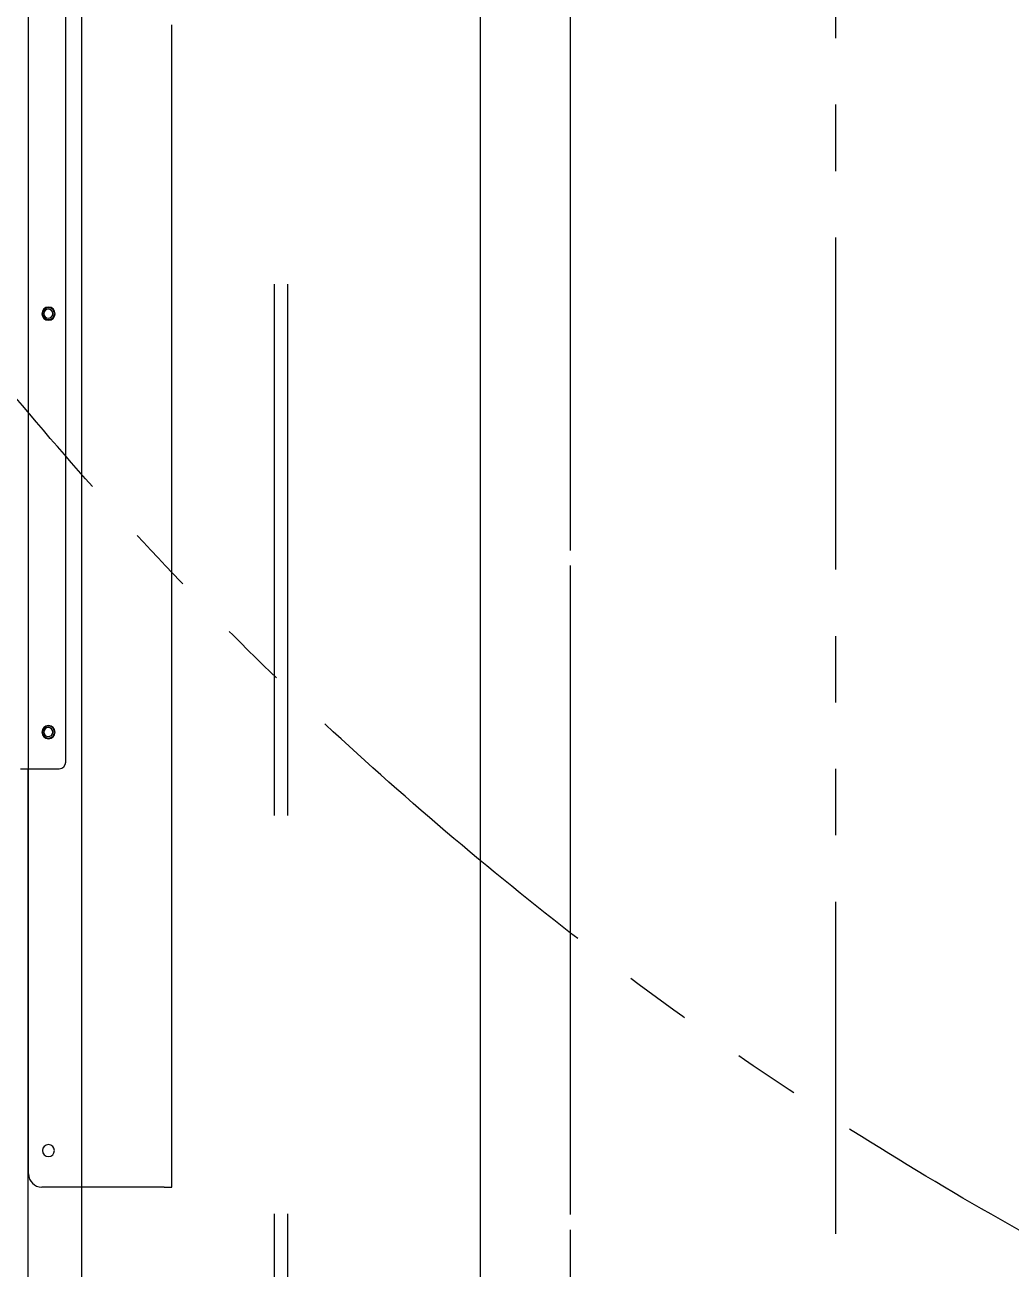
# Model space of a CAD drawing. Header units: millimetres. Extents: x 10462777 to 22643323, y 453826 to 1389191.
# Drawn here: x 11308673 to 11309416, y 595340 to 596277 of the extents above; entities that cross this region are included whole.
import ezdxf

# ---------------------------------------------------------------- set-up
doc = ezdxf.new("R2010")
doc.units = ezdxf.units.MM
doc.header["$LTSCALE"] = 200
doc.header["$MEASUREMENT"] = 0
doc.linetypes.add('DASHED', pattern=[3.5, 2, -1.5])
doc.linetypes.add('PHANTOM', pattern=[2.5, 1.25, -0.25, 0.25, -0.25, 0.25, -0.25])
doc.layers.get('0').update_dxf_attribs({"linetype": 'CONTINUOUS'})
doc.layers.add('2', color=2, linetype='CONTINUOUS')
doc.layers.add('LAYOUT', color=8, linetype='CONTINUOUS', lineweight=25)
doc.layers.add('TOP$1', color=7, linetype='CONTINUOUS', true_color=0xffffff)
doc.layers.add('TOP$23', color=7, linetype='CONTINUOUS', true_color=0xffffff)

# ---------------------------------------------------------------- blocks, each defined once
blk = doc.blocks.new('r710ic')
at = {"layer": 'LAYOUT', "color": 3}
blk.add_circle((272041.37, 104232.63), 2050.12, dxfattribs=at)
blk = doc.blocks.new('A$C7DA30AB0')
at = {"layer": 'LAYOUT', "color": 6, "linetype": 'PHANTOM'}
blk.add_circle((3030.45, 3025.99, 0), 2693.02, dxfattribs=at)

msp = doc.modelspace()

# ---------------------------------------------------------------- linework, layer by layer
at = {"layer": '2', "color": 252, "linetype": 'Continuous'}
for p, q in [((11308675.78829, 595716.87589, 0), (11308675.78829, 596416.75458, 0)), ((11308703.78869, 595721.87596, 0), (11308703.78869, 596335.755, 0)), ((11308783.78983, 595401.87142, 0), (11308783.78983, 596276.75885, 0)), ((11308669.78821, 595716.87589, 0), (11308675.78829, 595716.87589, 0)), ((11308675.60803, 594543.85923, 0), (11308675.60803, 595716.86467, 0)), ((11308675.78829, 595411.87156, 0), (11308675.78829, 595716.88558, 0)), ((11308675.78829, 595716.87589, 0), (11308678.78833, 595716.87589, 0)), ((11308678.78833, 595716.87589, 0), (11308698.78862, 595716.87589, 0)), ((11308777.78974, 595401.87142, 0), (11308685.78843, 595401.87142, 0)), ((11308715.6086, 595401.88645, 0), (11308715.6086, 594543.85923, 0)), ((11308777.78974, 595401.87142, 0), (11308783.78983, 595401.87142, 0))]:
    msp.add_line(p, q, dxfattribs=at)
at = {"layer": '2', "color": 252, "linetype": 'Continuous', "extrusion": (0, 0, -1)}
for centre, radius in [((-11308690.7885, 596059.38076, 0), 5.00007), ((-11308690.7885, 596059.38076, 0), 4.50006), ((-11308690.60824, 596059.38076, 0), 3.40005), ((-11308690.7885, 595744.37628, 0), 5.00007), ((-11308690.7885, 595744.37628, 0), 4.50006), ((-11308690.60824, 595744.37628, 0), 3.40005), ((-11308690.7885, 595429.37181, 0), 4.50006)]:
    msp.add_circle(centre, radius, dxfattribs=at)
at = {"layer": '2', "color": 252, "linetype": 'Continuous'}
for centre, radius, start, end in [((11308698.78862, 595721.87596, 0), 5.00007, 270, 0), ((11308685.78843, 595411.87156, 0), 10.00014, 180, 270)]:
    msp.add_arc(centre, radius, start, end, dxfattribs=at)
at = {"layer": 'TOP$1', "color": 155, "linetype": 'PHANTOM'}
msp.add_line((11309083.66913, 596669.73804), (11309083.66913, 594066.71124), dxfattribs=at)
at = {"layer": 'TOP$23', "color": 155, "linetype": 'PHANTOM'}
for p, q in [((11309283.66913, 593866.71124), (11309283.66913, 601531.71124)), ((11309083.66913, 601331.21124), (11309083.66913, 594066.71124))]:
    msp.add_line(p, q, dxfattribs=at)
at = {"layer": 'TOP$23', "linetype": 'DASHED'}
for p, q in [((11308860.66913, 600981.71124), (11308860.66913, 594581.71124)), ((11308870.66913, 600981.71124), (11308870.66913, 594581.71124))]:
    msp.add_line(p, q, dxfattribs=at)
at = {"layer": 'TOP$23', "linetype": 'Continuous'}
for p, q in [((11308715.66913, 596841.71124), (11308715.66913, 594581.71124)), ((11309015.66913, 596611.71124), (11309015.66913, 594581.71124))]:
    msp.add_line(p, q, dxfattribs=at)

# ---------------------------------------------------------------- block references
at = {"ltscale": 10, "rotation": 180}
msp.add_blockref('A$C7DA30AB0', (11313764.24811, 600747.76955, 0), dxfattribs=at)
at = {"layer": 'LAYOUT', "color": 2, "rotation": 89.99999999999999}
msp.add_blockref('r710ic', (11412573.40786, 324839.74027, 0), dxfattribs=at)

doc.saveas('drawing.dxf')
